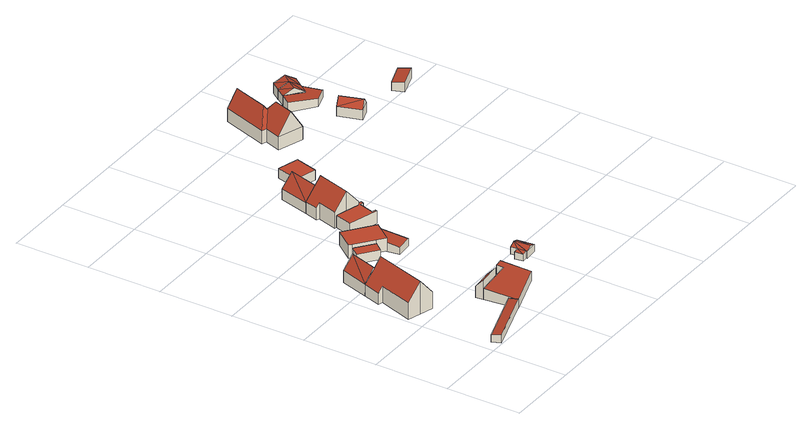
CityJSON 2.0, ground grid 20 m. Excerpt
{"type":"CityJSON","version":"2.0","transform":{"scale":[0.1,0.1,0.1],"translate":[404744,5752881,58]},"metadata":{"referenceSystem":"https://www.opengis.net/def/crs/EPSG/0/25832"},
"CityObjects":{
"building1":{"type":"Building","attributes":{"Gemeindeschluessel":"05515000","Geometrietyp2DReferenz":"3000","function":"51009_1610","roofType":"2100","measuredHeight":2.31},"geometry":[{"type":"Solid","lod":"2","boundaries":[[[[0,1,2,3]],[[4,5,1,0]],[[6,7,5,4]],[[3,2,7,6]],[[4,0,3,6]],[[1,5,7,2]]]],"semantics":{"surfaces":[{"type":"WallSurface"},{"type":"RoofSurface"},{"type":"GroundSurface"}],"values":[[0,0,0,0,1,2]]}}]},
"building2":{"type":"Building","attributes":{"Gemeindeschluessel":"05515000","Geometrietyp2DReferenz":"3000","function":"31001_1000"},"address":[{"country":"Germany","locality":"Münster","thoroughfareNumber":"117","thoroughfareName":"Vennheideweg"}],"children":["building2-1","building2-2"]},
"building2-1":{"type":"BuildingPart","attributes":{"roofType":"3100","measuredHeight":6.57},"parents":["building2"],"geometry":[{"type":"Solid","lod":"2","boundaries":[[[[8,9,10,11,12]],[[13,14,9,8]],[[15,16,14,13]],[[8,17,13]],[[17,8,12]],[[12,18,17]],[[13,17,18]],[[18,19,20,15,13]],[[9,14,16,21,10]],[[22,12,11]],[[21,23,22,11,10]],[[16,15,23,21]],[[12,22,19,18]],[[22,23,20,19]],[[23,15,20]]]],"semantics":{"surfaces":[{"type":"WallSurface"},{"type":"RoofSurface"},{"type":"GroundSurface"},{"type":"ClosureSurface"}],"values":[[0,0,0,0,1,1,1,1,2,0,3,3,0,3,3]]}}]},
"building2-2":{"type":"BuildingPart","attributes":{"roofType":"3100","measuredHeight":8.87},"parents":["building2"],"geometry":[{"type":"Solid","lod":"2","boundaries":[[[[24,25,26,27]],[[28,29,25,24]],[[30,31,29,28]],[[32,33,31,30]],[[11,10,33,32]],[[34,35,16,15,36]],[[27,26,35,34]],[[19,22,11,32,30,28,24,37]],[[27,34,36,37,24]],[[25,29,31,33,10,21,16,35,26]],[[19,37,20]],[[10,11,22,23,21]],[[22,19,20,23]],[[15,20,37,36]],[[23,15,16,21]],[[23,20,15]]]],"semantics":{"surfaces":[{"type":"WallSurface"},{"type":"RoofSurface"},{"type":"GroundSurface"},{"type":"ClosureSurface"}],"values":[[0,0,0,0,0,0,0,1,1,2,0,3,3,0,3,3]]}}]},
"building3":{"type":"Building","attributes":{"Gemeindeschluessel":"05515000","Geometrietyp2DReferenz":"3000","function":"51009_1610","roofType":"2100","measuredHeight":2.97},"geometry":[{"type":"Solid","lod":"2","boundaries":[[[[38,39,40,41]],[[42,35,39,38]],[[43,16,35,42]],[[41,40,16,43]],[[42,38,41,43]],[[39,35,16,40]]]],"semantics":{"surfaces":[{"type":"WallSurface"},{"type":"RoofSurface"},{"type":"GroundSurface"}],"values":[[0,0,0,0,1,2]]}}]},
"building4":{"type":"Building","attributes":{"Gemeindeschluessel":"05515000","Geometrietyp2DReferenz":"3000","function":"31001_1310"},"children":["building4-1","building4-2"]},
"building4-1":{"type":"BuildingPart","attributes":{"roofType":"2100","measuredHeight":3.15},"parents":["building4"],"geometry":[{"type":"Solid","lod":"2","boundaries":[[[[44,45,46,47]],[[48,49,50,51]],[[52,53,49,48]],[[54,55,53,52]],[[56,57,55,54]],[[47,46,57,56]],[[54,52,48,51,44,47,56]],[[45,50,49,53,55,57,46]],[[45,44,51,50]]]],"semantics":{"surfaces":[{"type":"WallSurface"},{"type":"RoofSurface"},{"type":"GroundSurface"},{"type":"ClosureSurface"}],"values":[[0,0,0,0,0,0,1,2,3]]}}]},
"building4-2":{"type":"BuildingPart","attributes":{"roofType":"2100","measuredHeight":5.14},"parents":["building4"],"geometry":[{"type":"Solid","lod":"2","boundaries":[[[[58,51,50,59,60]],[[61,62,45,44,63]],[[60,59,62,61]],[[63,58,60,61]],[[50,45,62,59]],[[51,58,63,44]],[[45,50,51,44]]]],"semantics":{"surfaces":[{"type":"WallSurface"},{"type":"RoofSurface"},{"type":"GroundSurface"},{"type":"ClosureSurface"}],"values":[[0,0,0,1,2,0,3]]}}]},
"building5":{"type":"Building","attributes":{"Gemeindeschluessel":"05515000","Geometrietyp2DReferenz":"3000","function":"31001_2460","roofType":"1000","measuredHeight":2.54},"geometry":[{"type":"Solid","lod":"2","boundaries":[[[[64,65,66,67]],[[68,69,65,64]],[[70,71,69,68]],[[67,66,71,70]],[[68,64,67,70]],[[65,69,71,66]]]],"semantics":{"surfaces":[{"type":"WallSurface"},{"type":"RoofSurface"},{"type":"GroundSurface"}],"values":[[0,0,0,0,1,2]]}}]},
"building6":{"type":"Building","attributes":{"Gemeindeschluessel":"05515000","Geometrietyp2DReferenz":"3000","function":"31001_2460","roofType":"1000","measuredHeight":3.54},"geometry":[{"type":"Solid","lod":"2","boundaries":[[[[72,73,74,75]],[[76,77,73,72]],[[78,79,77,76]],[[80,65,79,78]],[[81,66,65,80]],[[75,74,66,81]],[[80,78,76,72,75,81]],[[73,77,79,65,66,74]]]],"semantics":{"surfaces":[{"type":"WallSurface"},{"type":"RoofSurface"},{"type":"GroundSurface"}],"values":[[0,0,0,0,0,0,1,2]]}}]},
"building7":{"type":"Building","attributes":{"Gemeindeschluessel":"05515000","Geometrietyp2DReferenz":"3000","function":"31001_1310","roofType":"2100","measuredHeight":2.87},"geometry":[{"type":"Solid","lod":"2","boundaries":[[[[82,83,84,85]],[[86,87,83,82]],[[88,89,87,86]],[[85,84,89,88]],[[86,82,85,88]],[[83,87,89,84]]]],"semantics":{"surfaces":[{"type":"WallSurface"},{"type":"RoofSurface"},{"type":"GroundSurface"}],"values":[[0,0,0,0,1,2]]}}]},
"building8":{"type":"Building","attributes":{"Gemeindeschluessel":"05515000","Geometrietyp2DReferenz":"3000","function":"31001_1310","roofType":"5000","measuredHeight":2.52},"geometry":[{"type":"Solid","lod":"2","boundaries":[[[[90,91,92,93]],[[94,95,91,90]],[[96,97,95,94]],[[98,99,97,96]],[[100,101,99,98]],[[102,103,101,100]],[[104,105,103,102]],[[93,92,105,104]],[[106,94,90]],[[90,107,106]],[[96,106,107]],[[98,96,107]],[[104,98,107]],[[107,93,104]],[[100,98,104]],[[104,102,100]],[[94,106,96]],[[93,107,90]],[[91,95,97,99,101,103,105,92]]]],"semantics":{"surfaces":[{"type":"WallSurface"},{"type":"RoofSurface"},{"type":"GroundSurface"}],"values":[[0,0,0,0,0,0,0,0,1,1,1,1,1,1,1,1,0,0,2]]}}]},
"building9":{"type":"Building","attributes":{"Gemeindeschluessel":"05515000","Geometrietyp2DReferenz":"3000","function":"31001_1000"},"address":[{"country":"Germany","locality":"Münster","thoroughfareNumber":"115","thoroughfareName":"Vennheideweg"}],"children":["building9-1","building9-2","building9-3"]},
"building9-1":{"type":"BuildingPart","attributes":{"roofType":"1000","measuredHeight":3.46},"parents":["building9"],"geometry":[{"type":"Solid","lod":"2","boundaries":[[[[108,109,110,111]],[[112,113,109,108]],[[114,115,116,117]],[[118,119,115,114]],[[120,121,119,118]],[[122,123,121,120]],[[124,125,123,122]],[[111,110,125,124]],[[122,120,118,114,117,126,127,112,108,111,124]],[[109,113,128,129,116,115,119,121,123,125,110]],[[128,127,126,129]],[[113,112,127,128]],[[129,126,117,116]]]],"semantics":{"surfaces":[{"type":"WallSurface"},{"type":"RoofSurface"},{"type":"GroundSurface"},{"type":"ClosureSurface"}],"values":[[0,0,0,0,0,0,0,0,1,2,3,3,3]]}}]},
"building9-2":{"type":"BuildingPart","attributes":{"roofType":"3100","measuredHeight":8.71},"parents":["building9"],"geometry":[{"type":"Solid","lod":"2","boundaries":[[[[130,131,132,133]],[[134,135,131,130]],[[136,137,138,135,134]],[[139,140,141,142,143]],[[144,117,116,140,139]],[[136,134,130,133,145,146]],[[147,144,139,143,146,145]],[[129,128,113,132,131,135,138,148,141,140,116]],[[126,117,144,147,126,129]],[[116,117,126,129]],[[126,147,145,127]],[[129,126,127,128]],[[132,113,112,127,145,133]],[[127,112,113,128]],[[149,137,136,146,150]],[[138,137,151,148]],[[137,149,150,151]],[[142,150,146,143]],[[151,142,141,148]],[[151,150,142]]]],"semantics":{"surfaces":[{"type":"WallSurface"},{"type":"RoofSurface"},{"type":"GroundSurface"},{"type":"ClosureSurface"}],"values":[[0,0,0,0,0,1,1,2,0,3,0,3,0,3,0,3,3,0,3,3]]}}]},
"building9-3":{"type":"BuildingPart","attributes":{"roofType":"3100","measuredHeight":6.5},"parents":["building9"],"geometry":[{"type":"Solid","lod":"2","boundaries":[[[[152,153,138,137]],[[154,155,153,152]],[[142,141,155,154]],[[152,156,154]],[[156,152,137]],[[137,149,156]],[[154,156,149]],[[149,150,142,154]],[[153,155,141,148,138]],[[148,151,137,138]],[[141,142,151,148]],[[151,150,149,137]],[[150,151,142]]]],"semantics":{"surfaces":[{"type":"WallSurface"},{"type":"RoofSurface"},{"type":"GroundSurface"},{"type":"ClosureSurface"}],"values":[[0,0,0,0,1,1,1,1,2,3,3,3,3]]}}]},
"building10":{"type":"Building","attributes":{"Gemeindeschluessel":"05515000","Geometrietyp2DReferenz":"3000","function":"31001_2460","roofType":"1000","measuredHeight":2.65},"geometry":[{"type":"Solid","lod":"2","boundaries":[[[[157,158,159,160]],[[161,162,158,157]],[[163,164,162,161]],[[160,159,164,163]],[[161,157,160,163]],[[158,162,164,159]]]],"semantics":{"surfaces":[{"type":"WallSurface"},{"type":"RoofSurface"},{"type":"GroundSurface"}],"values":[[0,0,0,0,1,2]]}}]},
"building11":{"type":"Building","attributes":{"Gemeindeschluessel":"05515000","Geometrietyp2DReferenz":"3000","function":"31001_1000","roofType":"5000","measuredHeight":9.21},"address":[{"country":"Germany","locality":"Münster","thoroughfareNumber":"113","thoroughfareName":"Vennheideweg"}],"geometry":[{"type":"Solid","lod":"2","boundaries":[[[[165,166,167,168]],[[169,170,166,165]],[[171,172,170,169]],[[173,174,172,171]],[[175,176,174,173]],[[177,178,176,175]],[[179,180,178,177]],[[168,167,180,179]],[[181,179,177,182]],[[183,182,177,175,184]],[[185,184,175,173,186]],[[173,171,186]],[[186,171,169,185]],[[184,185,169,165,183]],[[182,183,165,168,181]],[[168,179,181]],[[166,170,172,174,176,178,180,167]]]],"semantics":{"surfaces":[{"type":"WallSurface"},{"type":"RoofSurface"},{"type":"GroundSurface"}],"values":[[0,0,0,0,0,0,0,0,1,1,1,0,1,1,1,0,2]]}}]},
"building12":{"type":"Building","attributes":{"Gemeindeschluessel":"05515000","Geometrietyp2DReferenz":"3000","function":"31001_2700","roofType":"3100","measuredHeight":4.67},"geometry":[{"type":"Solid","lod":"2","boundaries":[[[[187,188,189,190]],[[191,192,188,187]],[[193,194,192,191]],[[190,189,194,193]],[[187,195,191]],[[193,196,190]],[[196,195,187]],[[187,190,196]],[[193,191,195]],[[195,196,193]],[[188,192,194,189]]]],"semantics":{"surfaces":[{"type":"WallSurface"},{"type":"RoofSurface"},{"type":"GroundSurface"}],"values":[[0,0,0,0,0,0,1,1,1,1,2]]}}]},
"building13":{"type":"Building","attributes":{"Gemeindeschluessel":"05515000","Geometrietyp2DReferenz":"3000","function":"31001_2460","roofType":"2100","measuredHeight":2.81},"geometry":[{"type":"Solid","lod":"2","boundaries":[[[[197,198,199,200]],[[201,202,198,197]],[[203,204,202,201]],[[205,206,204,203]],[[207,208,206,205]],[[200,199,208,207]],[[205,203,201,197,200,207]],[[198,202,204,206,208,199]]]],"semantics":{"surfaces":[{"type":"WallSurface"},{"type":"RoofSurface"},{"type":"GroundSurface"}],"values":[[0,0,0,0,0,0,1,2]]}}]},
"building14":{"type":"Building","attributes":{"Gemeindeschluessel":"05515000","Geometrietyp2DReferenz":"3000","function":"31001_2460","roofType":"3100","measuredHeight":4.23},"geometry":[{"type":"Solid","lod":"2","boundaries":[[[[209,204,206,210]],[[211,202,204,209]],[[212,213,202,211]],[[210,206,213,212]],[[209,214,211]],[[212,215,210]],[[209,210,215]],[[215,214,209]],[[214,215,212]],[[212,211,214]],[[204,202,213,206]]]],"semantics":{"surfaces":[{"type":"WallSurface"},{"type":"RoofSurface"},{"type":"GroundSurface"}],"values":[[0,0,0,0,0,0,1,1,1,1,2]]}}]},
"building15":{"type":"Building","attributes":{"Gemeindeschluessel":"05515000","Geometrietyp2DReferenz":"3000","function":"31001_2460","roofType":"3100","measuredHeight":4.31},"geometry":[{"type":"Solid","lod":"2","boundaries":[[[[216,217,218,212]],[[219,220,217,216]],[[210,221,220,219]],[[212,218,221,210]],[[216,222,219]],[[210,215,212]],[[215,222,216]],[[216,212,215]],[[210,219,222]],[[222,215,210]],[[217,220,221,218]]]],"semantics":{"surfaces":[{"type":"WallSurface"},{"type":"RoofSurface"},{"type":"GroundSurface"}],"values":[[0,0,0,0,0,0,1,1,1,1,2]]}}]},
"building16":{"type":"Building","attributes":{"Gemeindeschluessel":"05515000","Geometrietyp2DReferenz":"3000","function":"31001_2700","roofType":"2100","measuredHeight":2.68},"geometry":[{"type":"Solid","lod":"2","boundaries":[[[[223,224,225,226]],[[227,228,224,223]],[[229,230,228,227]],[[226,225,230,229]],[[227,223,226,229]],[[224,228,230,225]]]],"semantics":{"surfaces":[{"type":"WallSurface"},{"type":"RoofSurface"},{"type":"GroundSurface"}],"values":[[0,0,0,0,1,2]]}}]}
},
"vertices":[
[28,25,28],[28,25,9],[36,2,9],[36,2,32],[188,79,28],[188,79,9],[191,54,32],[191,54,9],
[57,455,46],[57,455,14],[33,380,14],[33,380,45],[33,380,46],[113,438,46],[113,438,14],[89,363,46],[89,363,14],[85,447,80],[61,372,80],[61,371,79],[80,366,56],[80,366,14],[34,380,46],[80,366,46],
[37,227,103],[37,227,14],[72,216,14],[72,216,59],[1,238,59],[1,238,14],[30,329,59],[30,329,14],[18,333,45],[18,333,14],[116,354,59],[116,354,14],[89,363,92],[80,366,103],
[129,397,39],[129,397,14],[102,405,14],[102,405,44],[116,354,39],[89,363,44],
[181,144,36],[181,144,6],[191,54,6],[191,54,29],[285,155,36],[285,155,6],[244,151,6],[244,151,36],[283,174,38],[283,174,6],[305,177,38],[305,177,6],[313,95,31],[313,95,6],
[244,151,58],[241,172,6],[241,172,36],[179,165,36],[179,165,6],[181,144,58],
[210,461,39],[210,461,13],[163,497,13],[163,497,39],[191,437,39],[191,437,13],[145,473,39],[145,473,13],
[193,553,49],[193,553,13],[155,503,13],[155,503,49],[269,495,49],[269,495,13],[231,445,49],[231,445,13],[210,461,49],[163,497,49],
[231,445,36],[231,445,12],[235,411,12],[235,411,32],[269,495,41],[269,495,12],[278,416,32],[278,416,12],
[415,202,28],[415,202,9],[381,198,9],[381,198,28],[421,156,28],[421,156,9],[386,153,28],[386,153,9],[386,157,28],[386,157,9],[370,155,28],[370,155,9],[367,178,28],[367,178,9],[384,180,28],[384,180,9],[404,155,34],[399,200,34],
[238,552,49],[238,552,15],[318,529,15],[318,529,49],[251,599,49],[251,599,15],[334,583,49],[334,583,15],[320,587,15],[320,587,49],[332,576,49],[332,576,15],[322,578,49],[322,578,15],[310,537,49],[310,537,15],[320,534,49],[320,534,15],[318,580,49],[282,590,49],[282,590,15],[318,580,15],
[262,653,59],[262,653,15],[247,600,15],[247,600,59],[254,656,48],[254,656,15],[265,692,48],[265,692,44],[265,692,15],[344,670,59],[344,670,15],[323,676,15],[323,676,44],[323,676,84],[320,587,59],[282,590,102],[308,680,102],[318,580,59],[308,680,15],[294,684,80],[308,680,62],[308,680,44],
[288,774,44],[288,774,15],[347,757,44],[347,757,15],[317,765,80],
[366,834,40],[366,834,13],[349,773,13],[349,773,40],[423,817,40],[423,817,13],[406,757,40],[406,757,13],
[484,943,50],[484,943,14],[470,900,14],[470,900,50],[471,947,50],[471,947,14],[511,1069,50],[511,1069,14],[566,1051,50],[566,1051,14],[540,974,50],[540,974,14],[568,965,50],[568,965,14],[539,877,50],[539,877,14],[504,888,106],[522,941,106],[513,958,86],[511,959,86],[507,966,95],[538,1060,95],
[672,869,39],[672,869,12],[692,808,12],[692,808,39],[706,880,39],[706,880,12],[726,819,39],[726,819,12],[689,874,58],[709,814,58],
[625,973,40],[625,973,12],[686,927,12],[686,927,34],[645,1000,40],[645,1000,12],[691,967,35],[691,967,12],[709,992,35],[709,992,12],[726,940,32],[726,940,12],
[691,967,38],[709,992,38],[645,1000,38],[663,1025,38],[663,1025,12],[668,983,54],[686,1009,54],
[681,1049,38],[681,1049,11],[663,1025,11],[726,1016,38],[726,1016,11],[709,992,11],[704,1033,54],
[911,813,39],[911,813,12],[899,844,12],[899,844,35],[849,791,39],[849,791,12],[838,822,35],[838,822,12]
]}
